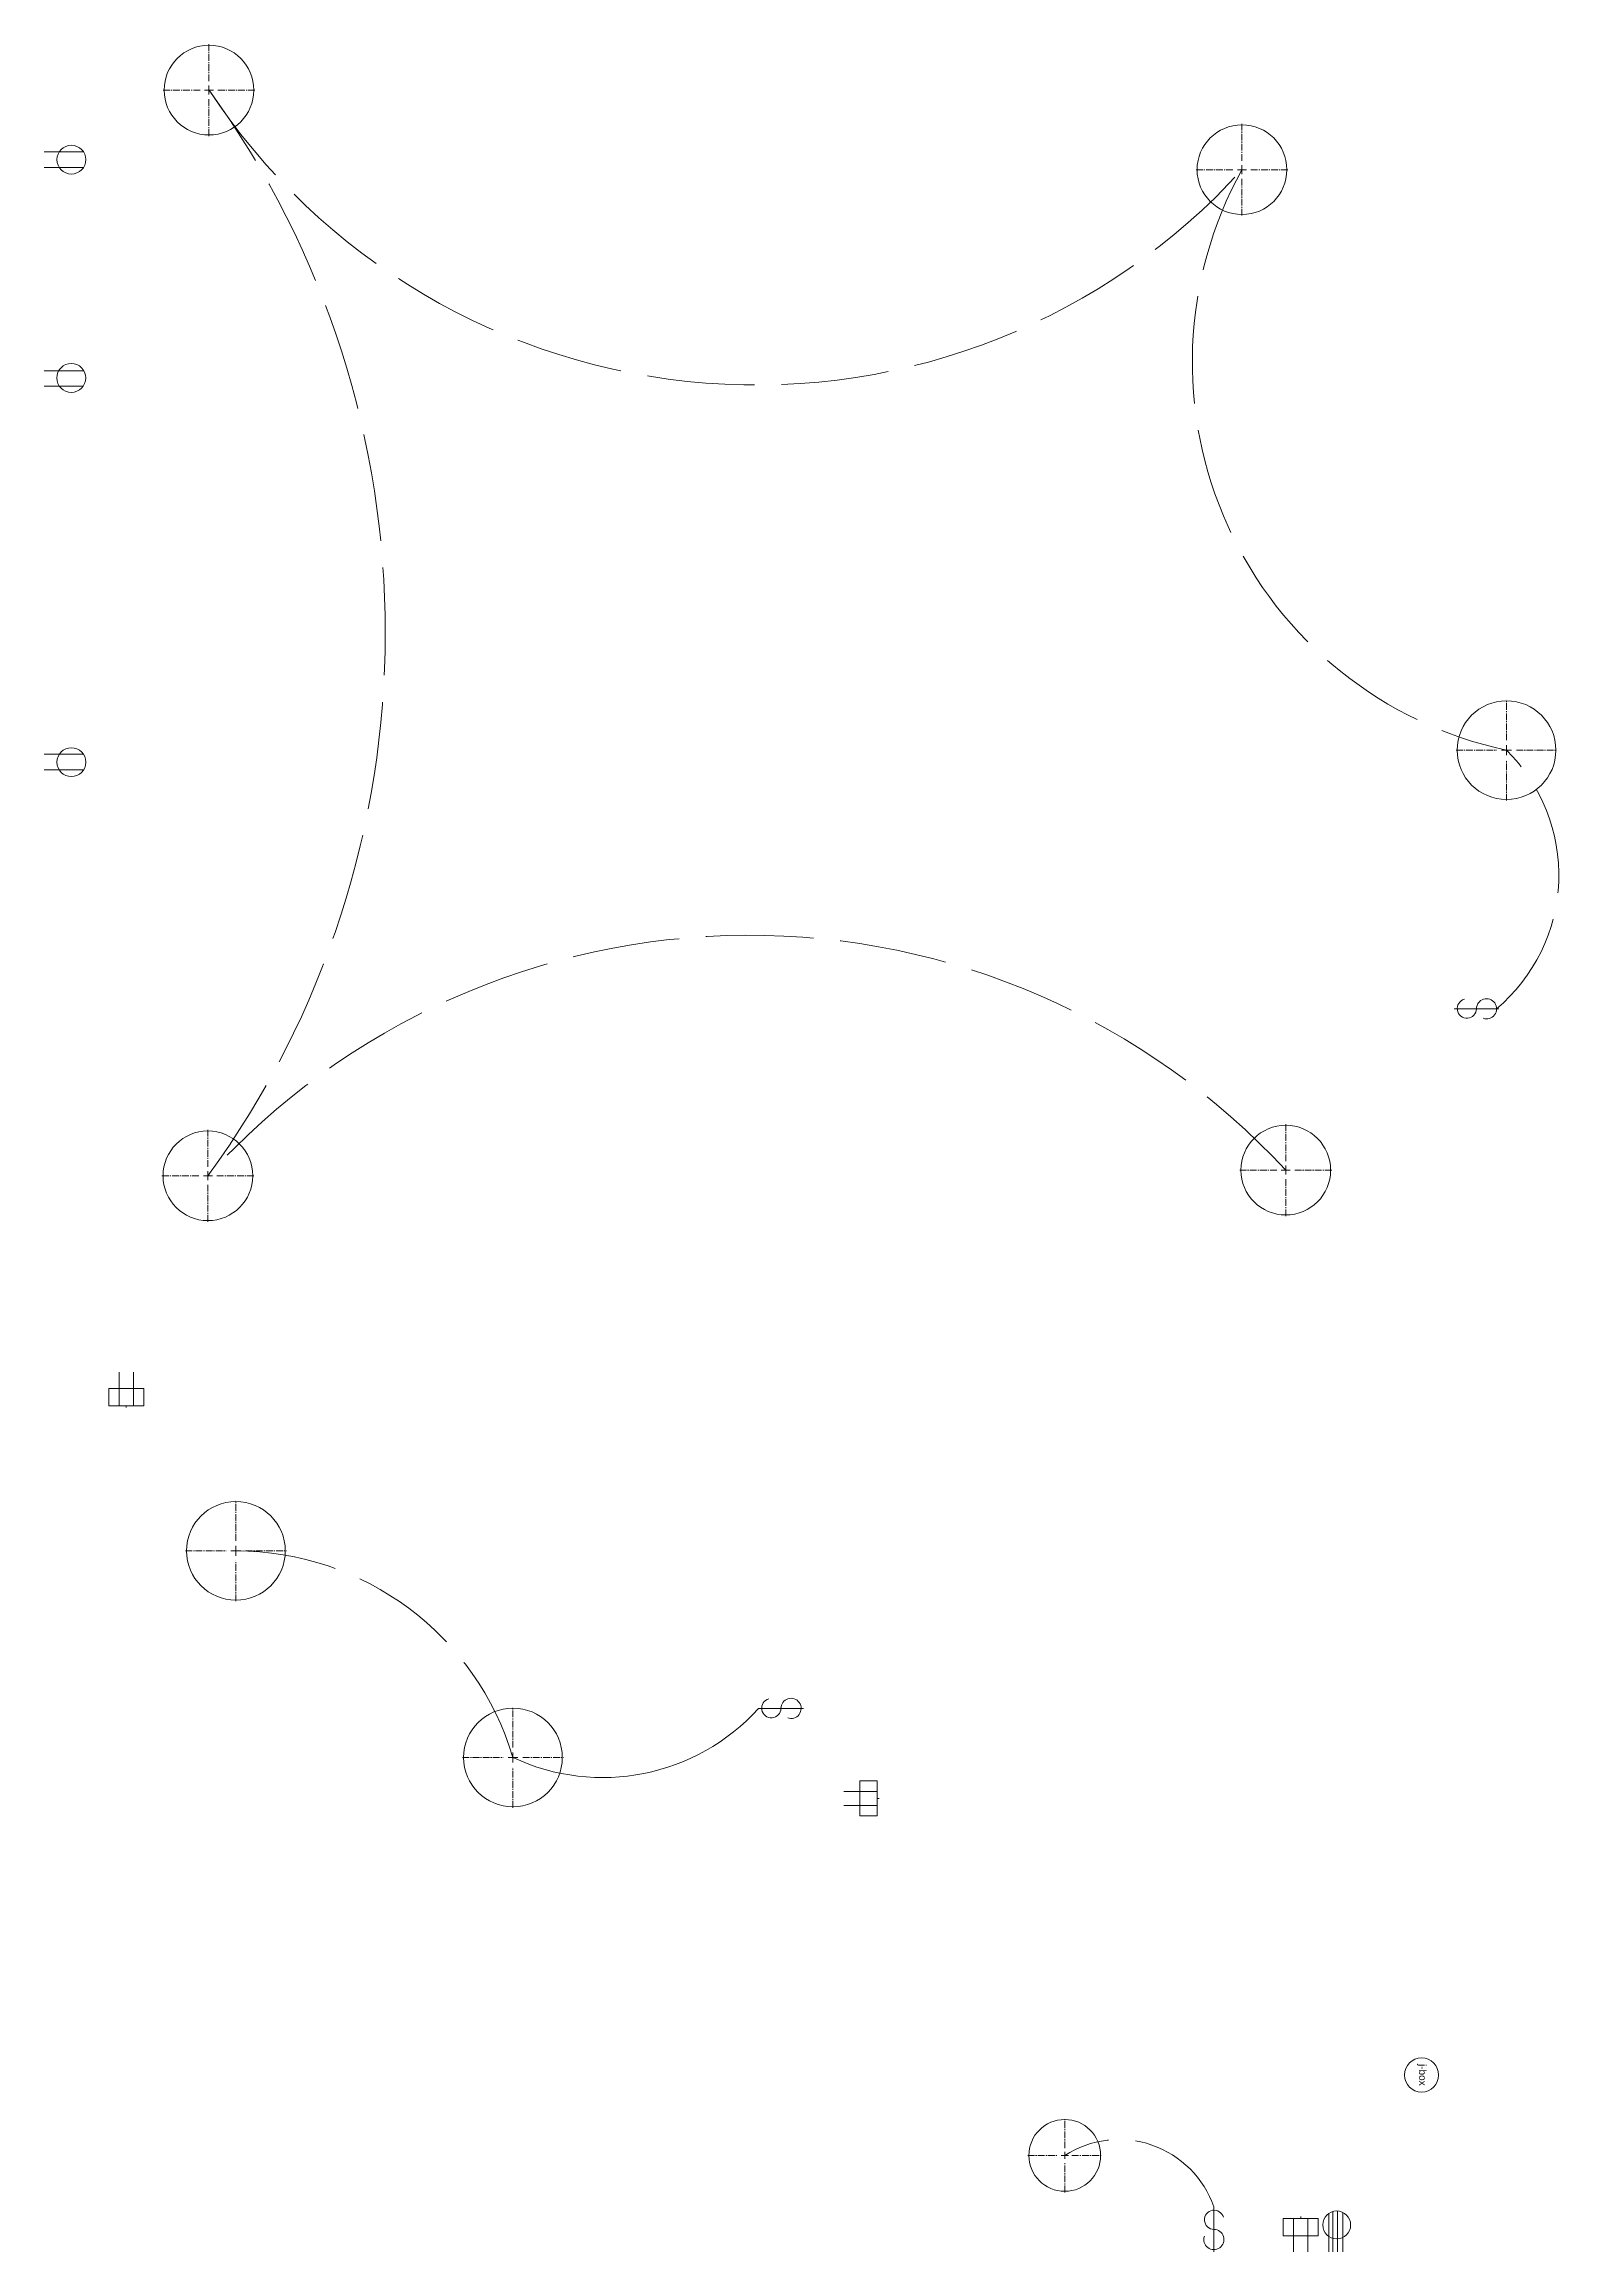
# Model space of a CAD drawing. Header units: inches. Extents: x 56 to 453, y -496 to -46.
# Drawn here: x 56 to 224.9, y -493.3 to -247.2 of the extents above; entities that cross this region are included whole.
import ezdxf

# ---------------------------------------------------------------- set-up
doc = ezdxf.new("R2010")
doc.units = ezdxf.units.IN
doc.header["$MEASUREMENT"] = 0
doc.linetypes.add('ACAD_ISO02W100', pattern=[15, 12, -3])
doc.linetypes.add('CENTER2', pattern=[1.125, 0.75, -0.125, 0.125, -0.125])
doc.layers.add('E101-Electrical-1st-floor', color=7, linetype='Continuous', lineweight=9)
doc.styles.add('Reg', font='Arial.ttf', dxfattribs={"height": 3})

# ---------------------------------------------------------------- blocks, each defined once
blk = doc.blocks.new('id-88-spst-switch')
at = {"layer": 'E101-Electrical-1st-floor'}
blk.add_line((5, 0), (0, 0), dxfattribs=at)
for points in [[(1.75, 1.06, 3.139408), (2.5, 0, 3.139408)], [(2.5, 0, -2.004555), (3.85, -1.06)]]:
    blk.add_lwpolyline(points, format="xyb", dxfattribs=at)
blk = doc.blocks.new('duplex')
at = {"layer": 'E101-Electrical-1st-floor'}
for p, q in [((76.88, -194.09), (81.26, -194.09)), ((76.88, -195.83), (81.27, -195.83))]:
    blk.add_line(p, q, dxfattribs=at)
blk.add_circle((79.91, -194.97), 1.61, dxfattribs=at)
blk = doc.blocks.new('duplex-101')
at = {"layer": 'E101-Electrical-1st-floor'}
for p, q in [((0, 0), (4.38, 0)), ((0, -1.73), (4.39, -1.73))]:
    blk.add_line(p, q, dxfattribs=at)
blk.add_circle((3.02, -0.81), 1.61, dxfattribs=at)
blk = doc.blocks.new('*U6')
at = {"layer": 'E101-Electrical-1st-floor', "color": 0, "linetype": 'CENTER2', "transparency": 16777216}
for p, q in [((0, 1), (0, 5.12)), ((-5.12, 0), (-1, 0)), ((1, 0), (5.12, 0)), ((0, -5.12), (0, -1))]:
    blk.add_line(p, q, dxfattribs=at)
at = {"layer": 'E101-Electrical-1st-floor', "color": 0, "linetype": 'Continuous', "transparency": 16777216}
for p, q in [((-0.5, 0), (0.5, 0)), ((0, -0.5), (0, 0.5))]:
    blk.add_line(p, q, dxfattribs=at)
blk = doc.blocks.new('*U7')
at = {"layer": 'E101-Electrical-1st-floor', "color": 0, "linetype": 'CENTER2', "transparency": 16777216}
for p, q in [((0, 1), (0, 5.12)), ((-5.12, 0), (-1, 0)), ((1, 0), (5.12, 0)), ((0, -5.12), (0, -1))]:
    blk.add_line(p, q, dxfattribs=at)
at = {"layer": 'E101-Electrical-1st-floor', "color": 0, "linetype": 'Continuous', "transparency": 16777216}
for p, q in [((-0.5, 0), (0.5, 0)), ((0, -0.5), (0, 0.5))]:
    blk.add_line(p, q, dxfattribs=at)
blk = doc.blocks.new('*U8')
at = {"layer": 'E101-Electrical-1st-floor', "color": 0, "linetype": 'CENTER2', "transparency": 16777216}
for p, q in [((0, 1), (0, 5.12)), ((-5.12, 0), (-1, 0)), ((1, 0), (5.12, 0)), ((0, -5.12), (0, -1))]:
    blk.add_line(p, q, dxfattribs=at)
at = {"layer": 'E101-Electrical-1st-floor', "color": 0, "linetype": 'Continuous', "transparency": 16777216}
for p, q in [((-0.5, 0), (0.5, 0)), ((0, -0.5), (0, 0.5))]:
    blk.add_line(p, q, dxfattribs=at)
blk = doc.blocks.new('*U9')
at = {"layer": 'E101-Electrical-1st-floor', "color": 0, "linetype": 'CENTER2', "transparency": 16777216}
for p, q in [((0, 1), (0, 5.12)), ((-5.12, 0), (-1, 0)), ((1, 0), (5.12, 0)), ((0, -5.12), (0, -1))]:
    blk.add_line(p, q, dxfattribs=at)
at = {"layer": 'E101-Electrical-1st-floor', "color": 0, "linetype": 'Continuous', "transparency": 16777216}
for p, q in [((-0.5, 0), (0.5, 0)), ((0, -0.5), (0, 0.5))]:
    blk.add_line(p, q, dxfattribs=at)
blk = doc.blocks.new('*U10')
at = {"layer": 'E101-Electrical-1st-floor', "color": 0, "linetype": 'CENTER2', "transparency": 16777216}
for p, q in [((0, 1), (0, 5.12)), ((-5.12, 0), (-1, 0)), ((1, 0), (5.12, 0)), ((0, -5.12), (0, -1))]:
    blk.add_line(p, q, dxfattribs=at)
at = {"layer": 'E101-Electrical-1st-floor', "color": 0, "linetype": 'Continuous', "transparency": 16777216}
for p, q in [((-0.5, 0), (0.5, 0)), ((0, -0.5), (0, 0.5))]:
    blk.add_line(p, q, dxfattribs=at)
blk = doc.blocks.new('*U11')
at = {"layer": 'E101-Electrical-1st-floor', "color": 0, "linetype": 'CENTER2', "transparency": 16777216}
for p, q in [((0, 1.1), (0, 5.62)), ((-5.62, 0), (-1.1, 0)), ((1.1, 0), (5.62, 0)), ((0, -5.62), (0, -1.1))]:
    blk.add_line(p, q, dxfattribs=at)
at = {"layer": 'E101-Electrical-1st-floor', "color": 0, "linetype": 'Continuous', "transparency": 16777216}
for p, q in [((-0.55, 0), (0.55, 0)), ((0, -0.55), (0, 0.55))]:
    blk.add_line(p, q, dxfattribs=at)
blk = doc.blocks.new('one-gfci-duplex')
at = {"layer": 'E101-Electrical-1st-floor'}
for p, q in [((0, 0), (0.21, 0)), ((0.21, 1.95), (2.15, 1.95)), ((0.21, -1.97), (0.21, 1.95)), ((0.21, 1.95), (2.15, 1.95)), ((3.94, 0.78), (0.21, 0.78)), ((0.21, 0.78), (3.94, 0.78)), ((2.15, 1.95), (2.15, -1.97)), ((3.94, -0.79), (0.21, -0.79)), ((2.15, -1.97), (0.21, -1.97))]:
    blk.add_line(p, q, dxfattribs=at)
blk = doc.blocks.new('*U13')
at = {"layer": 'E101-Electrical-1st-floor', "color": 0, "linetype": 'CENTER2', "transparency": 16777216}
for p, q in [((0, 1.1), (0, 5.62)), ((-5.62, 0), (-1.1, 0)), ((1.1, 0), (5.62, 0)), ((0, -5.62), (0, -1.1))]:
    blk.add_line(p, q, dxfattribs=at)
at = {"layer": 'E101-Electrical-1st-floor', "color": 0, "linetype": 'Continuous', "transparency": 16777216}
for p, q in [((-0.55, 0), (0.55, 0)), ((0, -0.55), (0, 0.55))]:
    blk.add_line(p, q, dxfattribs=at)
blk = doc.blocks.new('*U14')
at = {"layer": 'E101-Electrical-1st-floor', "color": 0, "linetype": 'CENTER2', "transparency": 16777216}
for p, q in [((0, 1.1), (0, 5.62)), ((-5.62, 0), (-1.1, 0)), ((1.1, 0), (5.62, 0)), ((0, -5.62), (0, -1.1))]:
    blk.add_line(p, q, dxfattribs=at)
at = {"layer": 'E101-Electrical-1st-floor', "color": 0, "linetype": 'Continuous', "transparency": 16777216}
for p, q in [((-0.55, 0), (0.55, 0)), ((0, -0.55), (0, 0.55))]:
    blk.add_line(p, q, dxfattribs=at)
blk = doc.blocks.new('240v-duplex')
at = {"layer": 'E101-Electrical-1st-floor'}
for p, q in [((0, 6.22), (0, 0)), ((0.62, 6.51), (0.62, 0)), ((1.38, 6.59), (1.38, 0)), ((2.25, 6.36), (2.25, 0))]:
    blk.add_line(p, q, dxfattribs=at)
blk.add_circle((1.25, 4.35), 2.25, dxfattribs=at)
blk = doc.blocks.new('*U16')
at = {"layer": 'E101-Electrical-1st-floor', "color": 0, "linetype": 'CENTER2', "transparency": 16777216}
for p, q in [((0, 0.8), (0, 4.12)), ((-4.12, 0), (-0.8, 0)), ((0.8, 0), (4.12, 0)), ((0, -4.12), (0, -0.8))]:
    blk.add_line(p, q, dxfattribs=at)
at = {"layer": 'E101-Electrical-1st-floor', "color": 0, "linetype": 'Continuous', "transparency": 16777216}
for p, q in [((-0.4, 0), (0.4, 0)), ((0, -0.4), (0, 0.4))]:
    blk.add_line(p, q, dxfattribs=at)
blk = doc.blocks.new('j-box')
at = {"layer": 'E101-Electrical-1st-floor'}
blk.add_circle((0, 0), 1.9, dxfattribs=at)
at = {"layer": 'E101-Electrical-1st-floor', "style": 'Reg'}
blk.add_text('j-box', height=0.798, rotation=270, dxfattribs=at).set_placement((-0.27, 1.23))

msp = doc.modelspace()

# ---------------------------------------------------------------- linework, layer by layer
at = {"layer": 'E101-Electrical-1st-floor'}
for centre, radius in [((74.41, -252.33), 5), ((189.54, -261.2), 5), ((219.03, -325.89), 5.5), ((74.29, -373.33), 5), ((194.42, -372.7), 5), ((77.41, -415.13), 5.5), ((108.29, -438.16), 5.5), ((169.79, -482.51), 4)]:
    msp.add_circle(centre, radius, dxfattribs=at)
at = {"layer": 'E101-Electrical-1st-floor', "linetype": 'ACAD_ISO02W100'}
for centre, radius, start, end in [((-8.67, -312.75), 102.73, 323.8623, 36.0245), ((135.41, -212.18), 73.02, 213.3502, 317.8333), ((228.26, -282.62), 44.25, 151.0533, 257.9607), ((205.35, -339.8), 19.51, 310.0984, 45.4926), ((134.64, -427.83), 81.31, 42.681, 137.9152), ((77.41, -447.35), 32.21, 16.5718, 90), ((175.83, -491.96), 11.22, 19.2688, 122.5738)]:
    msp.add_arc(centre, radius, start, end, dxfattribs=at)
at = {"layer": 'E101-Electrical-1st-floor'}
msp.add_arc((118.29, -416.96), 23.44, 244.7497, 317.842, dxfattribs=at)

# ---------------------------------------------------------------- block references
at = {"layer": 'E101-Electrical-1st-floor', "linetype": 'CENTER2'}
for name, p in [('*U6', (74.41, -252.33)), ('*U7', (74.41, -252.33)), ('*U8', (189.54, -261.2)), ('*U11', (219.03, -325.89)), ('*U10', (74.29, -373.33)), ('*U9', (194.42, -372.7)), ('*U14', (77.41, -415.13)), ('*U13', (108.29, -438.16)), ('*U16', (169.79, -482.51))]:
    msp.add_blockref(name, p, dxfattribs=at)
at = {"layer": 'E101-Electrical-1st-floor'}
for name, p in [('duplex', (-20.84, -65.11)), ('duplex-101', (56.04, -283.6)), ('duplex', (-20.84, -132.26)), ('j-box', (209.56, -473.55))]:
    msp.add_blockref(name, p, dxfattribs=at)
for name, p, rotation in [('id-88-spst-switch', (218.18, -354.72), 180), ('one-gfci-duplex', (65.19, -399.17), 90.00000000000001), ('id-88-spst-switch', (140.66, -432.69), 180), ('one-gfci-duplex', (149.1, -442.73), 180), ('id-88-spst-switch', (186.41, -493.26), 90.00000000000001), ('one-gfci-duplex', (196.09, -489.32), 270)]:
    msp.add_blockref(name, p, dxfattribs=dict(at, rotation=rotation))
at = {"layer": 'E101-Electrical-1st-floor', "xscale": 0.6898887685141372, "yscale": 0.6898887685141372, "zscale": 0.6898887685141372}
msp.add_blockref('240v-duplex', (199.24, -493.26), dxfattribs=at)

doc.saveas('drawing.dxf')
